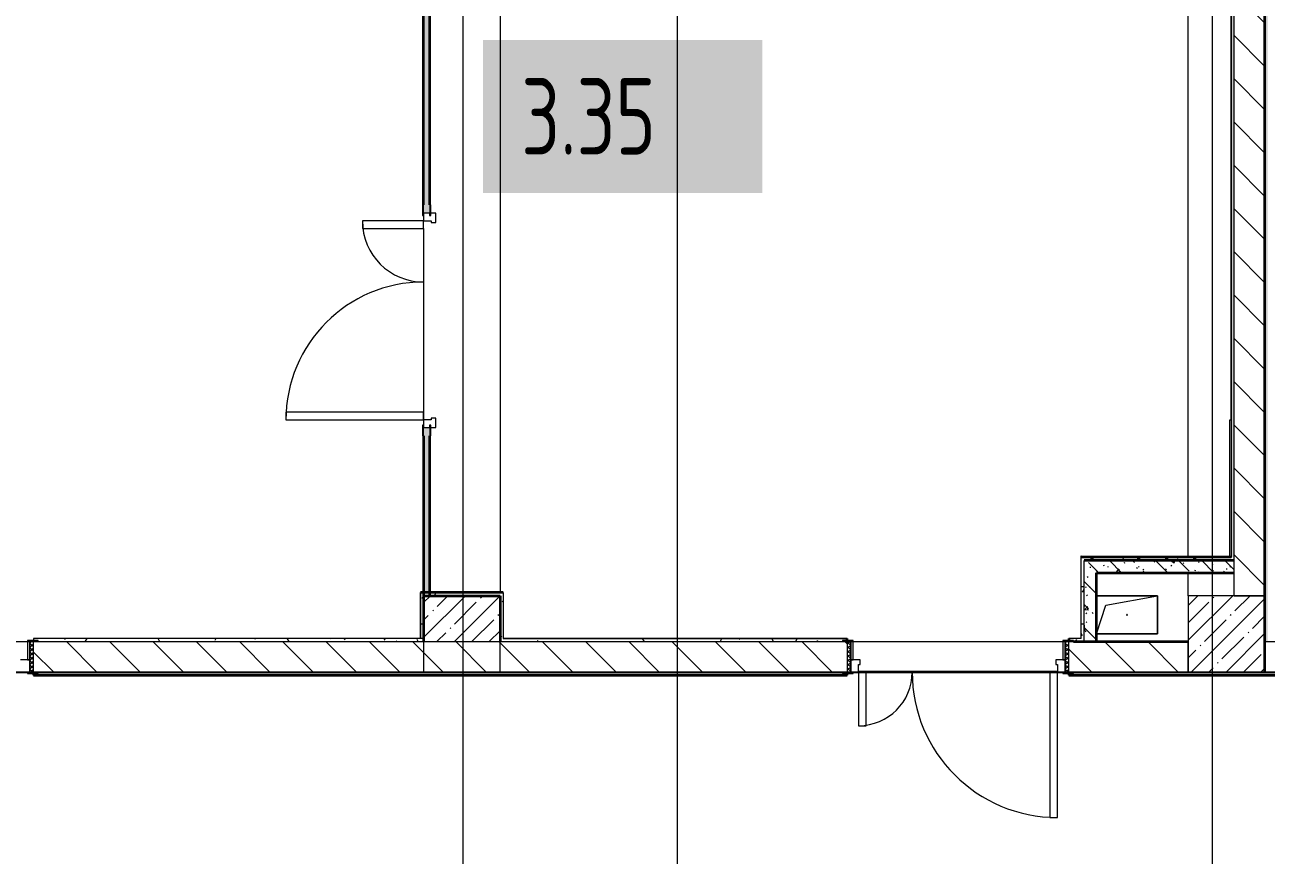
# Model space of a CAD drawing. Header units: millimetres. Extents: x 3914 to 443608, y -156176 to 78197.
# Drawn here: x 418362 to 426480, y -133773 to -128345 of the extents above; entities that cross this region are included whole.
import ezdxf

# ---------------------------------------------------------------- set-up
doc = ezdxf.new("R2010")
doc.units = ezdxf.units.MM
doc.linetypes.add('200_ШТРИХ__ш1_п0_6_', pattern=[160, 100, -60])
doc.layers.add('A-AREA-PATT-3', color=7, linetype='Continuous', lineweight=5, true_color=0xe6fae8, transparency=1)
for name, color, linetype, lineweight in [('A-DOOR-1', 7, 'Continuous', 5), ('A-DOOR-2', 7, '200_ШТРИХ__ш1_п0_6_', 5), ('A-DOOR-FRAM-2', 7, 'Continuous', 5), ('A-FLOR', 7, 'Continuous', 9), ('A-GENM', 7, 'Continuous', 9), ('A-WALL', 7, 'Continuous', 5), ('A-WALL-1', 7, 'Continuous', 35), ('I-WALL', 7, 'Continuous', 5), ('S-COLS', 7, 'Continuous', 9), ('S-COLS-1', 7, 'Continuous', 5), ('Оси', 7, 'Continuous', 9)]:
    doc.layers.add(name, color=color, linetype=linetype, lineweight=lineweight)
doc.layers.add('A-DOOR-FRAM-1', color=7, linetype='Continuous', lineweight=5, true_color=0xc0c0c0)
doc.layers.add('A-WALL-FNSH-1', color=9, linetype='Continuous', lineweight=5, true_color=0x808080)
doc.styles.add('СПДС', font='ГОСТ тип А.ttf', dxfattribs={"width": 0.9})
pattern_1 = [(135, (315419.7, -145976.68), (-141.42136, -141.42136), [])]
pattern_2 = [(45, (315419.7, -145976.68), (-114.04925, 114.04925), []), (45, (315533.75, -145976.68), (-114.04925, 114.04925), [201.612, -40.322, 6.706, -33.617])]
pattern_3 = [(135, (315419.7, -145976.68), (-150.8683, -150.8683), [213.36, -35.56, 7.112, -35.56]), (135, (315419.7, -145825.9), (-150.8683, -150.8683), []), (50, (315419.7, -145976.68), (255.05767, -22.3145), [26.67, -293.37]), (355, (315419.7, -145976.68), (-49.3404, 267.47914), [21.336, -234.696]), (100.451, (315440.96, -145978.54), (205.71947, 245.16356), [22.666, -249.326]), (46.184, (315419.7, -145905.56), (379.511, -58.86), [40.005, -440.055]), (96.636, (315451.33, -145910.46), (332.3634, 346.3991), [33.999, -373.989]), (351.184, (315419.7, -145905.56), (332.3669, 346.3953), [32.004, -352.044]), (21, (315455.26, -145923.34), (212.26017, -143.17112), [26.67, -293.37]), (326, (315455.26, -145923.34), (86.52236, 257.86323), [21.336, -234.696]), (71.451, (315472.95, -145935.27), (298.78395, 114.6901), [22.666, -249.326]), (37.5, (315419.7, -145976.68), (4.32385, 118.37751), [6.706, -225.146, 6.706, -231.546, -235.585]), (37.5, (315419.7, -145976.68), (4.32385, 118.37751), [-470.103, 6.706, -228.879]), (7.5, (315419.7, -145976.68), (93.54758, 140.2533), [6.706, -129.134, 6.706, -219.812, -89.789]), (7.5, (315419.7, -145976.68), (93.54758, 140.2533), [-362.356, 6.706, -83.083]), (327.5, (315340.4, -145976.68), (189.82734, -8.02019), [6.706, -82.194, 6.706, -270.662, -368.046]), (327.5, (315340.4, -145976.68), (189.82734, -8.02019), [-366.268, 6.706, -361.34]), (317.5, (315304.84, -145976.68), (207.38114, 35.59764), [6.706, -108.864, 6.706, -177.495, -261.366]), (317.5, (315304.84, -145976.68), (207.38114, 35.59764), [-299.771, 6.706, -254.66])]
pattern_4 = [(0, (315419.7, -145976.68), (243.84, 60.96), [20.117, -162.763, 20.117, -162.763, -975.36]), (0, (315419.7, -145976.68), (243.84, 60.96), [-365.76, 20.117, -345.643, 20.117, -162.763, -426.72]), (0, (315419.7, -145976.68), (243.84, 60.96), [-914.4, 20.117, -101.803, 20.117, -284.683]), (120, (315511.14, -145946.2), (-174.71291, 180.691634), [20.117, -162.763, 20.117, -162.763, -975.36]), (120, (315511.14, -145946.2), (-174.71291, 180.691634), [-365.76, 20.117, -345.643, 20.117, -162.763, -426.72]), (120, (315511.14, -145946.2), (-174.71291, 180.691634), [-914.4, 20.117, -101.803, 20.117, -284.683]), (240, (315541.62, -145824.28), (-69.12709, -241.651634), [20.117, -162.763, 20.117, -162.763, -975.36]), (240, (315541.62, -145824.28), (-69.12709, -241.651634), [-365.76, 20.117, -345.643, 20.117, -162.763, -426.72]), (240, (315541.62, -145824.28), (-69.12709, -241.651634), [-914.4, 20.117, -101.803, 20.117, -284.683])]

# ---------------------------------------------------------------- blocks, each defined once
blk = doc.blocks.new('GM_Отверстие прямоугольное _в плите_ - Отверстие-V644-Объем проектирования 3 этажа')
at = {"layer": 'A-GENM'}
for p, q in [((-200, 125), (200, 125)), ((200, 125), (-200, 125)), ((-137.5, 62.5), (200, 125)), ((200, 125), (200, -125)), ((200, -125), (200, 125)), ((-200, -125), (-137.5, 62.5)), ((200, -125), (-200, -125)), ((-200, -125), (200, -125))]:
    blk.add_line(p, q, dxfattribs=at)
for start, end in [(360, 180), (180, 360)]:
    blk.add_arc((0, 0), 2.5, start, end, dxfattribs=at)

msp = doc.modelspace()

# ---------------------------------------------------------------- hatches: boundary and pattern name
at = {"layer": 'A-AREA-PATT-3'}
h = msp.add_hatch(color=256, dxfattribs=at)
h.paths.add_polyline_path([(420971.2, -132056.2), (421009.7, -132056.2), (421009.7, -130976.7), (420969.7, -130976.7), (420969.7, -132056.2)])
h.paths.add_polyline_path([(425759.2, -131822.7), (426245.7, -131822.7), (426245.7, -130926.7), (426241.7, -130926.7), (426241.7, -131818.7), (425269.7, -131818.7), (425269.7, -131822.7), (425754.7, -131822.7)])
h.paths.add_polyline_path([(416244.2, -129595.9), (416248.2, -129595.9), (416248.2, -127795.9), (416244.2, -127795.9), (416244.2, -128853.5)])
h.paths.add_polyline_path([(421009.7, -129576.7), (421009.7, -125097.2), (420969.7, -125097.2), (420969.7, -129576.7), (420974.7, -129576.7)])
at = {"layer": 'A-DOOR-2'}
h = msp.add_hatch(dxfattribs=at)
h.set_pattern_fill('FP_39', color=256, angle=180, style=0, pattern_type=2)
h.set_pattern_definition([(315, (422900.79, -132641.364), (14.14214, 14.14214), []), (45, (422900.79, -132641.364), (-14.14214, 14.14214), [])])
h.paths.add_polyline_path([(423739.7, -132576.7), (423764.7, -132576.7), (423764.7, -132376.7), (423739.7, -132376.7), (423739.7, -132517.7)])
at = {"layer": 'A-DOOR-FRAM-2'}
h = msp.add_hatch(dxfattribs=at)
h.set_pattern_fill('FP_40', color=256, angle=180, style=0, pattern_type=2)
h.set_pattern_definition([(225, (418253.584, -132641.364), (14.1421, -14.1421), []), (315, (418253.584, -132641.364), (14.1421, 14.1421), [])])
h.paths.add_polyline_path([(418419.7, -132576.7), (418419.7, -132376.7), (418394.7, -132376.9), (418394.7, -132576.7)])
h = msp.add_hatch(dxfattribs=at)
h.set_pattern_fill('FP_40', color=256, angle=180, style=0, pattern_type=2)
h.set_pattern_definition([(225, (425023.584, -132641.364), (14.1421, -14.1421), []), (315, (425023.584, -132641.364), (14.1421, 14.1421), [])])
h.paths.add_polyline_path([(425189.7, -132576.7), (425189.7, -132376.7), (425164.7, -132376.9), (425164.7, -132576.7)])
at = {"layer": 'I-WALL'}
h = msp.add_hatch(dxfattribs=at)
h.set_pattern_fill('FP_191', color=256, style=0, pattern_type=2)
h.set_pattern_definition(pattern_4)
h.paths.add_polyline_path([(426469.7, -132376.7), (426489.7, -132376.7), (426488.7, -124846.6), (426469.7, -124826.7), (426469.7, -132375.8)])
h.paths.add_polyline_path([(426489.7, -124846.7), (426489.7, -124826.7), (426469.7, -124826.7)])
h = msp.add_hatch(dxfattribs=at)
h.set_pattern_fill('FP_191', color=256, style=0, pattern_type=2)
h.set_pattern_definition(pattern_4)
h.paths.add_polyline_path([(426254.7, -131826.7), (426269.7, -131826.7), (426269.7, -125076.7), (426249.7, -125076.7), (426249.7, -131826.7), (426254.3, -131826.7)])
h = msp.add_hatch(dxfattribs=at)
h.set_pattern_fill('FP_23', color=256, style=0, pattern_type=2)
h.set_pattern_definition(pattern_1)
h.paths.add_polyline_path([(426469.7, -132076.7), (426469.7, -125076.7), (426269.7, -125076.7), (426269.7, -132076.7)])
h = msp.add_hatch(dxfattribs=at)
h.set_pattern_fill('FP_191', color=256, style=0, pattern_type=2)
h.set_pattern_definition(pattern_4)
h.paths.add_polyline_path([(425289.7, -132356.7), (425289.7, -131826.7), (425269.7, -131826.7), (425269.7, -132355.7), (425274.7, -132355.9)])
h = msp.add_hatch(dxfattribs=at)
h.set_pattern_fill('FP_191', color=256, style=0, pattern_type=2)
h.set_pattern_definition(pattern_4)
h.paths.add_polyline_path([(426269.7, -131846.7), (426269.7, -131826.7), (425289.7, -131826.7), (425289.7, -131846.7), (426254.7, -131846.7)])
h = msp.add_hatch(dxfattribs=at)
h.set_pattern_fill('FP_41', color=256, style=0, pattern_type=2)
h.set_pattern_definition(pattern_3)
h.paths.add_polyline_path([(425369.7, -132376.7), (425369.7, -131846.7), (425289.7, -131846.7), (425289.7, -132376.7)])
h = msp.add_hatch(dxfattribs=at)
h.set_pattern_fill('FP_41', color=256, style=0, pattern_type=2)
h.set_pattern_definition(pattern_3)
h.paths.add_polyline_path([(425969.7, -131926.7), (426269.7, -131926.7), (426269.7, -131846.7), (425369.7, -131846.7), (425369.7, -131926.7), (425754.7, -131926.7)])
h = msp.add_hatch(dxfattribs=at)
h.set_pattern_fill('FP_191', color=256, style=0, pattern_type=2)
h.set_pattern_definition(pattern_4)
h.paths.add_polyline_path([(420969.7, -132356.7), (420969.7, -132056.7), (420949.7, -132056.7), (420949.7, -132355.7), (420953.7, -132355.9)])
h = msp.add_hatch(dxfattribs=at)
h.set_pattern_fill('FP_191', color=256, style=0, pattern_type=2)
h.set_pattern_definition(pattern_4)
h.paths.add_polyline_path([(421009.7, -132076.7), (421489.7, -132076.7), (421489.7, -132056.7), (421009.7, -132058.3), (421009.7, -132071.7)])
h = msp.add_hatch(dxfattribs=at)
h.set_pattern_fill('FP_191', color=256, style=0, pattern_type=2)
h.set_pattern_definition(pattern_4)
h.paths.add_polyline_path([(421489.7, -132376.7), (421489.7, -132076.7), (421469.7, -132076.7), (421469.7, -132376.7), (421474.7, -132376.7)])
h = msp.add_hatch(dxfattribs=at)
h.set_pattern_fill('FP_23', color=256, style=0, pattern_type=2)
h.set_pattern_definition(pattern_1)
h.paths.add_polyline_path([(435863.4, -132576.7), (436349.7, -132576.7), (436349.7, -132376.7), (434350.1, -132376.7), (434350.1, -132576.7), (435816.8, -132576.7)])
h.paths.add_polyline_path([(416969.7, -132576.7), (416969.7, -132376.7), (416519.7, -132376.7), (416519.7, -132576.7), (416939.7, -132576.7)])
h.paths.add_polyline_path([(418419.7, -132576.7), (423739.7, -132576.7), (423739.7, -132376.7), (418419.7, -132376.7)])
h.paths.add_polyline_path([(427429.7, -132576.7), (431019.7, -132576.7), (431019.7, -132376.7), (426469.7, -132376.7), (426469.7, -132576.7), (427311.8, -132576.7)])
h.paths.add_polyline_path([(432620.1, -132576.7), (432900.1, -132576.7), (432900.1, -132376.7), (431519.7, -132376.7), (431519.7, -132576.7), (432529.8, -132576.7)])
h.paths.add_polyline_path([(425969.7, -132576.7), (425969.7, -132376.7), (425189.7, -132376.7), (425189.7, -132576.7), (425219.7, -132576.7)])
h = msp.add_hatch(dxfattribs=at)
h.set_pattern_fill('FP_191', color=256, style=0, pattern_type=2)
h.set_pattern_definition(pattern_4)
h.paths.add_polyline_path([(420564.3, -132376.7), (420969.7, -132376.7), (420969.7, -132356.7), (418419.7, -132356.7), (418419.7, -132368.7), (418449.7, -132368.7), (418449.7, -132376.7), (419476.5, -132376.7)])
h.paths.add_polyline_path([(416757.1, -132376.7), (416939.7, -132376.7), (416939.7, -132368.7), (416969.7, -132368.7), (416969.7, -132356.7), (416539.7, -132356.7), (416539.7, -132376.7)])
h = msp.add_hatch(dxfattribs=at)
h.set_pattern_fill('FP_191', color=256, style=0, pattern_type=2)
h.set_pattern_definition(pattern_4)
h.paths.add_polyline_path([(421489.7, -132376.7), (423709.7, -132376.4), (423709.7, -132368.7), (423739.7, -132368.7), (423739.7, -132356.7), (421490.7, -132356.7), (421490, -132371.7)])
h.paths.add_polyline_path([(425219.7, -132376.7), (425289.7, -132376.7), (425289.7, -132356.7), (425189.7, -132356.7), (425189.7, -132368.7), (425219.7, -132369.2), (425219.7, -132371.7)])
h = msp.add_hatch(dxfattribs=at)
h.set_pattern_fill('FP_191', color=256, style=0, pattern_type=2)
h.set_pattern_definition(pattern_4)
h.paths.add_polyline_path([(435778.7, -132596.7), (435779.7, -132576.7), (434380.1, -132577.1), (434380.1, -132584.7), (434350.1, -132584.7), (434350.1, -132596.7), (435769.2, -132596.7)])
h.paths.add_polyline_path([(426003.2, -132596.7), (432900.1, -132596.7), (432900.1, -132584.7), (432870.1, -132584.7), (432870.1, -132576.7), (425219.7, -132576.7), (425219.7, -132584.7), (425189.7, -132584.7), (425189.7, -132596.7), (425969.7, -132596.7)])
h.paths.add_polyline_path([(418419.7, -132596.7), (423739.7, -132596.7), (423739.7, -132584.7), (423709.7, -132584.7), (423709.7, -132576.7), (418449.7, -132576.7), (418449.7, -132584.7), (418419.7, -132584.7)])
h.paths.add_polyline_path([(416969.7, -132596.7), (416969.7, -132584.7), (416939.7, -132584.7), (416939.7, -132576.7), (416049.7, -132576.7), (416049.7, -132584.7), (416019.7, -132584.7), (416021.7, -132596.7), (416757.1, -132596.7)])
h.paths.add_polyline_path([(415069.7, -132596.7), (415069.7, -132584.7), (415039.7, -132584.7), (415039.7, -132576.7), (414119.7, -132576.7), (414119.7, -132596.7), (415039.7, -132596.7)])
at = {"layer": 'S-COLS-1'}
h = msp.add_hatch(dxfattribs=at)
h.set_pattern_fill('FP_1', color=256, style=0, pattern_type=2)
h.set_pattern_definition(pattern_2)
h.paths.add_polyline_path([(420969.7, -132376.7), (421469.7, -132376.7), (421469.7, -132076.7), (420969.7, -132076.7), (420969.7, -132356.7)])
h = msp.add_hatch(dxfattribs=at)
h.set_pattern_fill('FP_1', color=256, style=0, pattern_type=2)
h.set_pattern_definition(pattern_2)
h.paths.add_polyline_path([(426354.2, -132576.7), (426469.7, -132576.7), (426469.7, -132076.7), (425969.7, -132076.7), (425969.7, -132576.7), (426341.7, -132576.7)])

# ---------------------------------------------------------------- linework, layer by layer
msp.add_lwpolyline([(440249.7, -135376.7), (400389.7, -135376.7), (400389.7, -132576.7), (440249.7, -132576.7)], close=True)
at = {"layer": 'A-DOOR-1'}
for p, q in [((420569.7, -129626.7), (420569.7, -129676.7)), ((420969.7, -129626.7), (420569.7, -129626.7)), ((420969.7, -129676.7), (420969.7, -129626.7)), ((420569.7, -129676.7), (420969.7, -129676.7)), ((420969.7, -130876.7), (420069.7, -130876.7)), ((420069.7, -130876.7), (420069.7, -130926.7)), ((420069.7, -130926.7), (420969.7, -130926.7)), ((420969.7, -130926.7), (420969.7, -130876.7)), ((423864.7, -132576.7), (423814.7, -132576.7)), ((423814.7, -132576.7), (423814.7, -132926.7)), ((423864.7, -132926.7), (423864.7, -132576.7)), ((425114.7, -132576.7), (425064.7, -132576.7)), ((425064.7, -132576.7), (425064.7, -133526.7)), ((425114.7, -133526.7), (425114.7, -132576.7)), ((423814.7, -132926.7), (423864.7, -132926.7)), ((425064.7, -133526.7), (425114.7, -133526.7))]:
    msp.add_line(p, q, dxfattribs=at)
for centre, radius, start, end in [((420969.7, -129626.7), 400, 180, 270), ((420969.7, -130926.7), 900, 90, 180), ((423814.7, -132576.7), 350, 270, 0), ((425114.7, -132576.7), 950, 180, 270)]:
    msp.add_arc(centre, radius, start, end, dxfattribs=at)
at = {"layer": 'A-DOOR-FRAM-1'}
for p, q in [((420969.7, -129521.7), (420961.7, -129521.7)), ((420961.7, -129521.7), (420961.7, -129591.7)), ((420969.7, -129591.7), (420969.7, -129521.7)), ((421017.7, -129521.7), (421009.7, -129521.7)), ((421009.7, -129521.7), (421009.7, -129591.7)), ((421017.7, -129591.7), (421017.7, -129521.7)), ((420961.7, -129591.7), (420969.7, -129591.7)), ((421049.7, -129576.7), (420969.7, -129576.7)), ((420969.7, -129576.7), (420969.7, -129626.7)), ((420969.7, -129626.7), (421019.7, -129626.7)), ((421009.7, -129576.7), (421008.7, -129576.7)), ((421008.7, -129576.7), (421008.7, -129591.7)), ((421008.7, -129591.7), (421009.7, -129591.7)), ((421009.7, -129591.7), (421009.7, -129576.7)), ((421009.7, -129591.7), (421017.7, -129591.7)), ((421019.7, -129626.7), (421019.7, -129636.7)), ((421049.7, -129636.7), (421049.7, -129576.7)), ((421019.7, -129636.7), (421049.7, -129636.7)), ((420969.7, -130926.7), (420969.7, -130976.7)), ((421019.7, -130926.7), (420969.7, -130926.7)), ((421049.7, -130916.7), (421019.7, -130916.7)), ((421019.7, -130916.7), (421019.7, -130926.7)), ((421049.7, -130976.7), (421049.7, -130916.7)), ((420969.7, -130961.7), (420961.7, -130961.7)), ((420961.7, -130961.7), (420961.7, -131031.7)), ((420969.7, -131031.7), (420969.7, -130961.7)), ((420969.7, -130976.7), (421049.7, -130976.7)), ((421009.7, -130961.7), (421008.7, -130961.7)), ((421008.7, -130961.7), (421008.7, -130976.7)), ((421008.7, -130976.7), (421009.7, -130976.7)), ((421009.7, -130976.7), (421009.7, -130961.7)), ((421017.7, -130961.7), (421009.7, -130961.7)), ((421009.7, -130961.7), (421009.7, -131031.7)), ((421017.7, -131031.7), (421017.7, -130961.7)), ((420961.7, -131031.7), (420969.7, -131031.7)), ((421009.7, -131031.7), (421017.7, -131031.7)), ((418379.7, -132368.7), (418379.7, -132376.7)), ((418449.7, -132368.7), (418379.7, -132368.7)), ((418379.7, -132376.7), (418379.7, -132496.7)), ((418394.7, -132376.7), (418379.7, -132376.7)), ((418379.7, -132376.7), (418449.7, -132376.7)), ((418394.7, -132376.7), (418394.7, -132576.7)), ((418419.7, -132376.7), (418394.7, -132376.7)), ((418394.7, -132496.7), (418394.7, -132376.7)), ((418419.7, -132576.7), (418419.7, -132376.7)), ((418449.7, -132376.7), (418449.7, -132368.7)), ((423779.7, -132368.7), (423709.7, -132368.7)), ((423709.7, -132368.7), (423709.7, -132376.7)), ((423709.7, -132376.7), (423779.7, -132376.7)), ((423764.7, -132376.7), (423739.7, -132376.7)), ((423739.7, -132376.7), (423739.7, -132576.7)), ((423764.7, -132576.7), (423764.7, -132376.7)), ((423779.7, -132376.7), (423764.7, -132376.7)), ((423764.7, -132376.7), (423764.7, -132496.7)), ((423779.7, -132376.7), (423779.7, -132368.7)), ((423779.7, -132496.7), (423779.7, -132376.7)), ((425149.7, -132368.7), (425149.7, -132376.7)), ((425219.7, -132368.7), (425149.7, -132368.7)), ((425149.7, -132376.7), (425149.7, -132496.7)), ((425164.7, -132376.7), (425149.7, -132376.7)), ((425149.7, -132376.7), (425219.7, -132376.7)), ((425164.7, -132376.7), (425164.7, -132576.7)), ((425189.7, -132376.7), (425164.7, -132376.7)), ((425164.7, -132496.7), (425164.7, -132376.7)), ((425189.7, -132576.7), (425189.7, -132376.7)), ((425219.7, -132376.7), (425219.7, -132368.7)), ((418394.7, -132496.7), (418334.7, -132496.7)), ((418379.7, -132496.7), (418394.7, -132496.7)), ((418394.7, -132576.7), (418394.7, -132496.7)), ((423824.7, -132496.7), (423764.7, -132496.7)), ((423764.7, -132496.7), (423764.7, -132576.7)), ((423764.7, -132496.7), (423779.7, -132496.7)), ((423814.7, -132576.7), (423814.7, -132526.7)), ((423814.7, -132526.7), (423824.7, -132526.7)), ((423824.7, -132526.7), (423824.7, -132496.7)), ((425164.7, -132496.7), (425104.7, -132496.7)), ((425104.7, -132496.7), (425104.7, -132526.7)), ((425104.7, -132526.7), (425114.7, -132526.7)), ((425114.7, -132526.7), (425114.7, -132576.7)), ((425149.7, -132496.7), (425164.7, -132496.7)), ((425164.7, -132576.7), (425164.7, -132496.7)), ((418344.7, -132576.7), (418394.7, -132576.7)), ((418379.7, -132576.7), (418379.7, -132584.7)), ((418449.7, -132576.7), (418379.7, -132576.7)), ((418379.7, -132584.7), (418449.7, -132584.7)), ((418394.7, -132576.7), (418419.7, -132576.7)), ((418449.7, -132584.7), (418449.7, -132576.7)), ((423779.7, -132576.7), (423709.7, -132576.7)), ((423709.7, -132576.7), (423709.7, -132584.7)), ((423709.7, -132584.7), (423779.7, -132584.7)), ((423739.7, -132576.7), (423764.7, -132576.7)), ((423764.7, -132576.7), (423814.7, -132576.7)), ((423779.7, -132584.7), (423779.7, -132576.7)), ((425114.7, -132576.7), (425164.7, -132576.7)), ((425149.7, -132576.7), (425149.7, -132584.7)), ((425219.7, -132576.7), (425149.7, -132576.7)), ((425149.7, -132584.7), (425219.7, -132584.7)), ((425164.7, -132576.7), (425189.7, -132576.7)), ((425219.7, -132584.7), (425219.7, -132576.7))]:
    msp.add_line(p, q, dxfattribs=at)
at = {"layer": 'A-FLOR'}
for p, q in [((421469.7, -125096.7), (421469.7, -132056.7)), ((425969.7, -131818.7), (425969.7, -125096.7)), ((420969.7, -129676.7), (420969.7, -130926.7)), ((425969.7, -132076.7), (425969.7, -131926.7)), ((426269.7, -132076.7), (425969.7, -132076.7)), ((417009.7, -132376.7), (418379.7, -132376.7)), ((420969.7, -132356.7), (418419.7, -132356.7)), ((418419.7, -132356.7), (418419.7, -132368.7)), ((423779.7, -132376.7), (425149.7, -132376.7)), ((418449.7, -132576.7), (419476.5, -132576.7)), ((425114.7, -132571.7), (423814.7, -132571.7)), ((423864.7, -132576.7), (425064.7, -132576.7))]:
    msp.add_line(p, q, dxfattribs=at)
at = {"layer": 'A-WALL'}
for p, q in [((426269.7, -132076.7), (426269.7, -125076.7)), ((426249.7, -125096.7), (426249.7, -130926.7)), ((425269.7, -132356.7), (425269.7, -131826.7)), ((425289.7, -132376.7), (425289.7, -131846.7)), ((420949.7, -132356.7), (420949.7, -132056.7)), ((421489.7, -132076.7), (421489.7, -132356.7)), ((426269.7, -132076.7), (426469.7, -132076.7)), ((420949.7, -132356.7), (418419.7, -132356.7)), ((418449.7, -132376.7), (423709.7, -132376.7)), ((425269.7, -132356.7), (425189.7, -132356.7)), ((425969.7, -132576.7), (425969.7, -132376.7)), ((426469.7, -132376.7), (431019.7, -132376.7)), ((419476.5, -132576.7), (423709.7, -132576.7)), ((432529.8, -132576.7), (425219.7, -132576.7))]:
    msp.add_line(p, q, dxfattribs=at)
at = {"layer": 'A-WALL-1'}
for p, q in [((420969.7, -129521.7), (420969.7, -125076.7)), ((421009.7, -129521.7), (421009.7, -125076.7)), ((426469.7, -125076.7), (426469.7, -132576.7)), ((420969.7, -131031.7), (420969.7, -132376.7)), ((421009.7, -132076.7), (421009.7, -131031.7)), ((426269.7, -131846.7), (425289.7, -131846.7)), ((425369.7, -132376.7), (425369.7, -131926.7)), ((425369.7, -131926.7), (426269.7, -131926.7)), ((421489.7, -132056.7), (420949.7, -132056.7)), ((420969.7, -132076.7), (421469.7, -132076.7)), ((421469.7, -132076.7), (421469.7, -132376.7)), ((418419.7, -132356.7), (418419.7, -132356.7)), ((421490.7, -132356.7), (421489.7, -132356.7)), ((423739.7, -132368.7), (423739.7, -132356.7)), ((425189.7, -132356.7), (425189.7, -132368.7)), ((425219.7, -132376.7), (425969.7, -132376.7)), ((418419.7, -132584.7), (418419.7, -132596.7)), ((418419.7, -132596.7), (423739.7, -132596.7)), ((423739.7, -132596.7), (423739.7, -132584.7)), ((425189.7, -132584.7), (425189.7, -132596.7)), ((425189.7, -132596.7), (432900.1, -132596.7))]:
    msp.add_line(p, q, dxfattribs=at)
at = {"layer": 'A-WALL-FNSH-1'}
for p, q in [((426248.7, -125097.7), (426248.7, -130926.7)), ((425269.7, -131818.7), (425268.7, -131818.7)), ((425268.7, -131818.7), (425268.7, -132355.7)), ((420948.7, -132055.7), (420948.7, -132355.7)), ((421490.7, -132055.7), (420948.7, -132055.7)), ((421489.7, -132056.7), (421489.7, -132076.7)), ((421490.7, -132055.7), (421490.7, -132356.7)), ((420948.7, -132355.7), (418419.7, -132355.7)), ((418419.7, -132355.7), (418419.7, -132356.7)), ((423739.7, -132355.7), (421490.7, -132355.7)), ((421490.7, -132356.7), (423739.7, -132356.7)), ((423739.7, -132356.7), (423739.7, -132355.7)), ((425268.7, -132355.7), (425189.7, -132355.7)), ((425189.7, -132355.7), (425189.7, -132356.7)), ((418419.7, -132596.7), (418419.7, -132597.7)), ((418419.7, -132597.7), (423739.7, -132597.7)), ((423739.7, -132597.7), (423739.7, -132596.7)), ((425189.7, -132596.7), (425189.7, -132597.7)), ((425189.7, -132597.7), (432900.1, -132597.7))]:
    msp.add_line(p, q, dxfattribs=at)
at = {"layer": 'I-WALL'}
for p, q in [((426241.7, -131826.7), (426241.7, -130926.7)), ((426241.7, -130926.7), (426249.7, -130926.7)), ((426249.7, -130926.7), (426249.7, -131826.7)), ((425269.7, -131818.7), (426248.7, -131818.7)), ((425269.7, -131825.7), (425269.7, -131826.7)), ((425269.7, -131826.7), (426249.7, -131826.7))]:
    msp.add_line(p, q, dxfattribs=at)
at = {"layer": 'S-COLS'}
for p, q in [((426469.7, -132076.7), (426269.7, -132076.7)), ((425969.7, -132376.7), (425969.7, -132576.7)), ((426469.7, -132576.7), (426469.7, -132376.7))]:
    msp.add_line(p, q, dxfattribs=at)
at = {"layer": 'S-COLS-1'}
for p, q in [((421469.7, -132076.7), (420969.7, -132076.7)), ((420969.7, -132076.7), (420969.7, -132576.7)), ((421469.7, -132576.7), (421469.7, -132076.7)), ((426269.7, -132076.7), (425969.7, -132076.7)), ((425969.7, -132076.7), (425969.7, -132376.7)), ((426469.7, -132376.7), (426469.7, -132076.7)), ((420969.7, -132576.7), (421469.7, -132576.7)), ((425969.7, -132576.7), (426469.7, -132576.7))]:
    msp.add_line(p, q, dxfattribs=at)
at = {"layer": 'Оси'}
for points in [[(421229.7, -147882.9), (421229.7, -142882.9), (421229.7, -128948.4), (421229.7, -123948.4)], [(422629.7, -147882.9), (422629.7, -142882.9), (422629.7, -128948.4), (422629.7, -123948.4)], [(426129.7, -147882.9), (426129.7, -142882.9), (426129.7, -128948.4), (426129.7, -123948.4)]]:
    msp.add_lwpolyline(points, dxfattribs=at)

# ---------------------------------------------------------------- block references
at = {"layer": 'A-GENM'}
msp.add_blockref('GM_Отверстие прямоугольное _в плите_ - Отверстие-V644-Объем проектирования 3 этажа', (425569.7, -132201.7), dxfattribs=at)

# ---------------------------------------------------------------- texts
at = {"insert": (421608, -128693.5), "char_height": 500, "width": 1327.594, "attachment_point": 1, "style": 'СПДС', "bg_fill": 1, "box_fill_scale": 1.5, "bg_fill_color": 7, "bg_fill_true_color": 16777215, "bg_fill_transparency": 0}
msp.add_mtext('3.35', dxfattribs=at)

doc.saveas('drawing.dxf')
